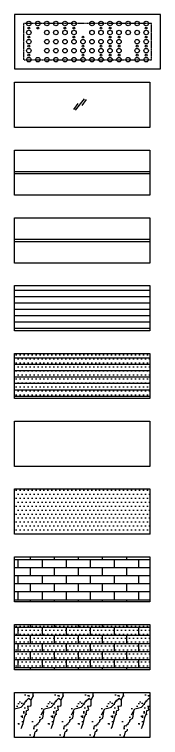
# Model space of a CAD drawing. Header units: millimetres. Extents: x 43 to 235305, y 0 to 139712.
# Drawn here: x 141015 to 143932, y 11105 to 25509 of the extents above; entities that cross this region are included whole.
import ezdxf

# ---------------------------------------------------------------- set-up
doc = ezdxf.new("R2010")
doc.units = ezdxf.units.MM
doc.linetypes.add('DASH', pattern=[0.35, 0.25, -0.1])
for name, color, linetype in [('A-DRWD-DIMS', 144, 'Continuous'), ('A-ELEV-DRWD', 130, 'Continuous'), ('A-ELEV-LINE', 30, 'Continuous'), ('A-ELEV-OPEN', 253, 'Continuous'), ('A-ELEV-PATT', 55, 'Continuous'), ('A-ELEV-SHUT', 215, 'Continuous'), ('A-HATH', 8, 'Continuous'), ('Sun', 138, 'Continuous'), ('SURFACE', 6, 'Continuous')]:
    doc.layers.add(name, color=color, linetype=linetype)

# ---------------------------------------------------------------- blocks, each defined once
blk = doc.blocks.new('GGGG')
at = {"layer": 'A-ELEV-OPEN'}
for p, q in [((-176, -227), (0, 0)), ((-128, -96), (-220, -215)), ((-48, -132), (44, -12))]:
    blk.add_line(p, q, dxfattribs=at)
blk = doc.blocks.new('A$C26D120F1')
blk.add_circle((0, 0), 12.5)
blk = doc.blocks.new('A$C6A1F32F0')
at = {"layer": 'Sun'}
blk.add_lwpolyline([(810, 250), (0, 250), (0, -50), (810, -50)], close=True, dxfattribs=at)
at = {"layer": 'Sun', "color": 8, "linetype": 'DASH', "ltscale": 0.2}
blk.add_lwpolyline([(760, 200), (50, 200), (50, 0), (760, 0)], close=True, dxfattribs=at)
at = {"layer": 'Sun'}
for centre in [(80, 175), (130, 175), (280, 175), (330, 175), (480, 175), (530, 175), (730, 175), (80, 125), (330, 125), (380, 125), (530, 125), (580, 125), (730, 125), (80, 75), (380, 75), (480, 75), (530, 75), (580, 75), (680, 75), (730, 75), (80, 25), (380, 25), (480, 25), (530, 25), (580, 25), (680, 25), (730, 25)]:
    blk.add_circle(centre, 5, dxfattribs=at)
for p in [(80, 200), (130, 200), (180, 200), (230, 200), (280, 200), (330, 200), (430, 200), (480, 200), (530, 200), (580, 200), (630, 200), (680, 200), (730, 200), (80, 150), (180, 150), (230, 150), (280, 150), (330, 150), (430, 150), (480, 150), (530, 150), (580, 150), (630, 150), (680, 150), (730, 150), (80, 100), (180, 100), (230, 100), (280, 100), (330, 100), (380, 100), (430, 100), (480, 100), (530, 100), (580, 100), (680, 100), (730, 100), (80, 50), (180, 50), (230, 50), (280, 50), (330, 50), (380, 50), (430, 50), (480, 50), (530, 50), (580, 50), (680, 50), (730, 50), (80, 0), (130, 0), (180, 0), (230, 0), (280, 0), (330, 0), (380, 0), (430, 0), (480, 0), (530, 0), (580, 0), (630, 0), (680, 0), (730, 0)]:
    blk.add_blockref('A$C26D120F1', p, dxfattribs=at)
blk = doc.blocks.new('tushi')
at = {"layer": 'A-ELEV-PATT'}
h = blk.add_hatch(dxfattribs=at)
h.set_pattern_fill('ANSI31', color=256, scale=80, angle=135, style=0)
h.set_pattern_definition([(180, (0, 1350.37), (-2e-14, -127), [])])
h.paths.add_polyline_path([(343016, 29448), (345716, 29448), (345716, 28548), (343016, 28548)])
h = blk.add_hatch(dxfattribs=at)
h.set_pattern_fill('ANSI31', color=256, scale=80, angle=135, style=0)
h.set_pattern_definition([(180, (0, 0), (-2e-14, -127), [])])
h.paths.add_polyline_path([(343016, 28098), (345716, 28098), (345716, 27198), (343016, 27198)])
at = {"layer": 'A-HATH'}
h = blk.add_hatch(dxfattribs=at)
h.set_pattern_fill('DOTS', color=256, scale=50, style=0)
h.set_pattern_definition([(0, (3e-10, -323.12), (39.6875, 79.375), [0, -79.375])])
h.paths.add_polyline_path([(345716, 28098), (343016, 28098), (343016, 27198), (345716, 27198)])
h = blk.add_hatch(dxfattribs=at)
h.set_pattern_fill('DOTS', color=256, scale=50, style=0)
h.paths.add_polyline_path([(345716, 25397), (343016, 25397), (343016, 24497), (345716, 24497)])
h = blk.add_hatch(dxfattribs=at)
h.set_pattern_fill('AR-BRSTD', color=256, scale=200, style=0)
h.set_pattern_definition([(0, (343016.21, 23146.42), (0, 160.277), []), (90, (343016.2, 23146.42), (-240.386, 160.277), [160.277, -160.277])])
h.paths.add_polyline_path([(345716, 23146), (345716, 24047), (343016, 24047), (343016, 23146)])
h = blk.add_hatch(dxfattribs=at)
h.set_pattern_fill('AR-BRSTD', color=256, scale=200, style=0)
h.set_pattern_definition([(0, (343016.21, 21796.05), (0, 160.277), []), (90, (343016.2, 21796.05), (-240.386, 160.277), [160.277, -160.277])])
h.paths.add_polyline_path([(345716, 21796), (345716, 22696), (343016, 22696), (343016, 21796)])
h = blk.add_hatch(dxfattribs=at)
h.set_pattern_fill('DOTS', color=256, scale=50, style=0)
h.set_pattern_definition([(0, (3e-10, -5724.59), (39.6875, 79.375), [0, -79.375])])
h.paths.add_polyline_path([(345716, 22696), (343016, 22696), (343016, 21796), (345716, 21796)])
h = blk.add_hatch(dxfattribs=at)
h.set_pattern_fill('大理石', color=256, scale=200, style=0)
h.set_pattern_definition([(41.987212, (-422551.99, 293049.61), (1199.999982, 900.00002), [19.21946, -4016.8677]), (68.19859, (-422837.71, 293019.61), (600, 1800.000001), [69.23783, -4777.4105]), (60.945396, (-422851.99, 292985.33), (599.99996, 900.000026), [29.4161, -6147.9618]), (90, (-422837.7, 293011.04), (600, -4e-14), [8.5714, -891.4285]), (71.56505, (-422557.7, 293032.47), (1e-06, 900), [18.07016, -1879.2964]), (171.469234, (-422557.71, 293032.47), (-599.999998, 6e-06), [28.8911, -6038.2332]), (79.215702, (-422597.71, 292976.755), (600.000003, 3600.000002), [61.07874, -6352.1886]), (62.132996, (-423049.135, 293251.04), (2399.99997084, 4500.0000176), [140.58914, -29383.1298]), (0, (-423040.5, 293383), (0, 900), [0, -600]), (64.9831065, (-422651.99, 293546.755), (1200.000003, 2699.999998), [94.58826, -9837.1788]), (81.4391104, (-422420.564, 293191.04), (1199.99999793, 8099.9999489), [134.3541, -28080.0036]), (82.8749836, (-422751.992, 293272.47), (599.999964, 4500.0000045), [69.10507, -14442.9588]), (76.75948, (-422811.992, 293083.898), (600.0000058, 2699.9999979), [149.69356, -15568.1304]), (0, (-422905.5, 293084.3), (0, 900), [0, -600]), (0, (-422895.9, 293074.7), (0, 900), [0, -600]), (0, (-422828.4, 293122.9), (0, 900), [0, -600]), (0, (-422847.7, 293228.85), (0, 900), [0, -600]), (59.0362434, (-422777.706, 293229.61), (599.9999522, 900.0000258), [49.9796, -10445.7336]), (0, (-422752.05, 293270.8), (0, 900), [0, -600]), (0, (-422828.4, 293238.5), (0, 900), [0, -600]), (0, (-422799.5, 293296.3), (0, 900), [0, -600]), (0, (-422828.4, 293209.6), (0, 900), [0, -600]), (50.194429, (-422480.56, 293148.18), (600, 900), [22.315, -4663.8348]), (90, (-422480.56, 293122.47), (600, -4e-14), [25.7143, -874.2857]), (43.66778, (-422511.99, 293092.47), (1800.0000014, 1799.9999965), [43.4483, -9080.6952]), (90, (-422512, 293083.9), (600, -4e-14), [8.5714, -891.4285]), (39.805571, (-422537.71, 293062.47), (1199.999971, 900.0000354), [33.4725, -6995.7522]), (0, (-422625.95, 293122.9), (0, 900), [0, -600]), (0, (-422479.25, 293150.1), (0, 900), [0, -600]), (0, (-422479.25, 293150.1), (0, 900), [0, -600]), (29.357753, (-422466.28, 293165.33), (1799.999996, 900.000005), [52.4502, -5454.81774]), (0, (-422481.3, 293209.6), (0, 900), [0, -600]), (146.309932, (-422651.99, 293546.755), (-1200.000007, 899.9999844), [61.80945, -6428.1828]), (8.1301023, (-422717.706, 293426.755), (5999.9999578, 899.9999947), [60.60915, -12667.3128]), (47.862405, (-422851.992, 293409.612), (2400.000001, 2699.9999975), [80.91316, -16910.8494]), (14.620874, (-422983.42, 293375.326), (3599.99999, 900.0000375), [135.827, -14126.01]), (0, (-422934.45, 293431.2), (0, 900), [0, -600]), (18.434949, (-422743.42, 293341.04), (2400, 899.999997), [27.10524, -5664.9945]), (16.699244, (-422717.7, 293349.61), (599.999988, 5e-05), [14.9147, -3117.1772]), (101.093723, (-422703.42, 293353.898), (-1200.0000105, 6299.999941), [74.2445, -15517.0992]), (0, (-422780.2, 293392.6), (0, 900), [0, -600]), (0, (-422718, 293428.4), (0, 900), [0, -600]), (0, (-422799.5, 293325.2), (0, 900), [0, -600]), (0, (-422876.6, 293517.9), (0, 900), [0, -600]), (0, (-422905.5, 293479.3), (0, 900), [0, -600]), (44.1449026, (-422751.992, 293533.898), (1800.000003, 1800), [67.68776, -14146.7412]), (54.5829447, (-422797.706, 293469.612), (600.0000017, 899.9999965), [78.8825, -16486.4424]), (0, (-422751.2, 293534.5), (0, 900), [0, -600]), (0, (-422838, 293489), (0, 900), [0, -600]), (0, (-422751.2, 293534.5), (0, 900), [0, -600]), (0, (-422797.6, 293468.2), (0, 900), [0, -600]), (75.068583, (-422657.71, 293435.33), (600, 2700), [22.1774, -4635.075]), (90, (-422652, 293456.75), (600, -4e-14), [90, -810]), (50.194429, (-422546.28, 293833.9), (600, 900), [22.315, -4663.8348]), (0, (-422712.7, 293643.1), (0, 900), [0, -600]), (0, (-422693.4, 293633.5), (0, 900), [0, -600]), (0, (-422770.6, 293652.75), (0, 900), [0, -600]), (0, (-422674.15, 293758.7), (0, 900), [0, -600]), (53.130102, (-422611.99, 293705.326), (600.000001, 899.9999994), [42.85714, -8957.1426]), (90, (-422612, 293632.47), (600, -4e-14), [72.85714, -827.14284]), (0, (-422611.9, 293633.9), (0, 900), [0, -600]), (23.19859, (-422566.28, 293825.33), (1800.000001, 900), [21.75935, -4547.7045]), (66.03751, (-422572, 293812.47), (600, 1800), [14.0698, -2940.5875]), (66.03751, (-422577.7, 293799.61), (600, 1800), [14.0698, -2940.5875]), (81.8698976, (-422586.278, 293739.61), (600.0000026, 4500.0000005), [60.60915, -12667.3128]), (90, (-422532, 293851.04), (600, -4e-14), [21.4286, -878.5714]), (0, (-422597.9, 293881), (0, 900), [0, -600])])
h.paths.add_polyline_path([(345716, 20446), (345716, 21346), (343016, 21346), (343016, 20446)])
at = {"layer": 'A-ELEV-DRWD'}
for points in [[(343016, 33499), (345716, 33499), (345716, 32599), (343016, 32599)], [(345716, 31674), (343016, 31674), (343016, 31724), (345716, 31724)]]:
    blk.add_lwpolyline(points, close=True, dxfattribs=at)
at = {"layer": 'A-ELEV-LINE'}
blk.add_lwpolyline([(345716, 30323), (343016, 30323), (343016, 30373), (345716, 30373)], close=True, dxfattribs=at)
at = {"layer": 'A-ELEV-SHUT'}
for points in [[(343016, 29448), (345716, 29448), (345716, 28548), (343016, 28548)], [(343016, 28098), (345716, 28098), (345716, 27198), (343016, 27198)]]:
    blk.add_lwpolyline(points, close=True, dxfattribs=at)
at = {"layer": 'A-HATH'}
for points in [[(343016, 32149), (345716, 32149), (345716, 31249), (343016, 31249)], [(343016, 30799), (345716, 30799), (345716, 29898), (343016, 29898)], [(343016, 26748), (345716, 26748), (345716, 25847), (343016, 25847)], [(343016, 25397), (345716, 25397), (345716, 24497), (343016, 24497)], [(343016, 24047), (345716, 24047), (345716, 23146), (343016, 23146)], [(343016, 22696), (345716, 22696), (345716, 21796), (343016, 21796)], [(343016, 21346), (345716, 21346), (345716, 20446), (343016, 20446)]]:
    blk.add_lwpolyline(points, close=True, dxfattribs=at)
at = {"color": 1, "xscale": 3.601477521723369, "yscale": 3.601477521723369, "zscale": 3.601477521723369}
blk.add_blockref('A$C6A1F32F0', (343016, 33949), dxfattribs=at)
at = {"layer": 'SURFACE'}
blk.add_blockref('GGGG', (344413, 33169), dxfattribs=at)

msp = doc.modelspace()

# ---------------------------------------------------------------- block references
at = {"layer": 'A-DRWD-DIMS'}
msp.add_blockref('tushi', (-202001.2, -9340.9), dxfattribs=at)

doc.saveas('drawing.dxf')
